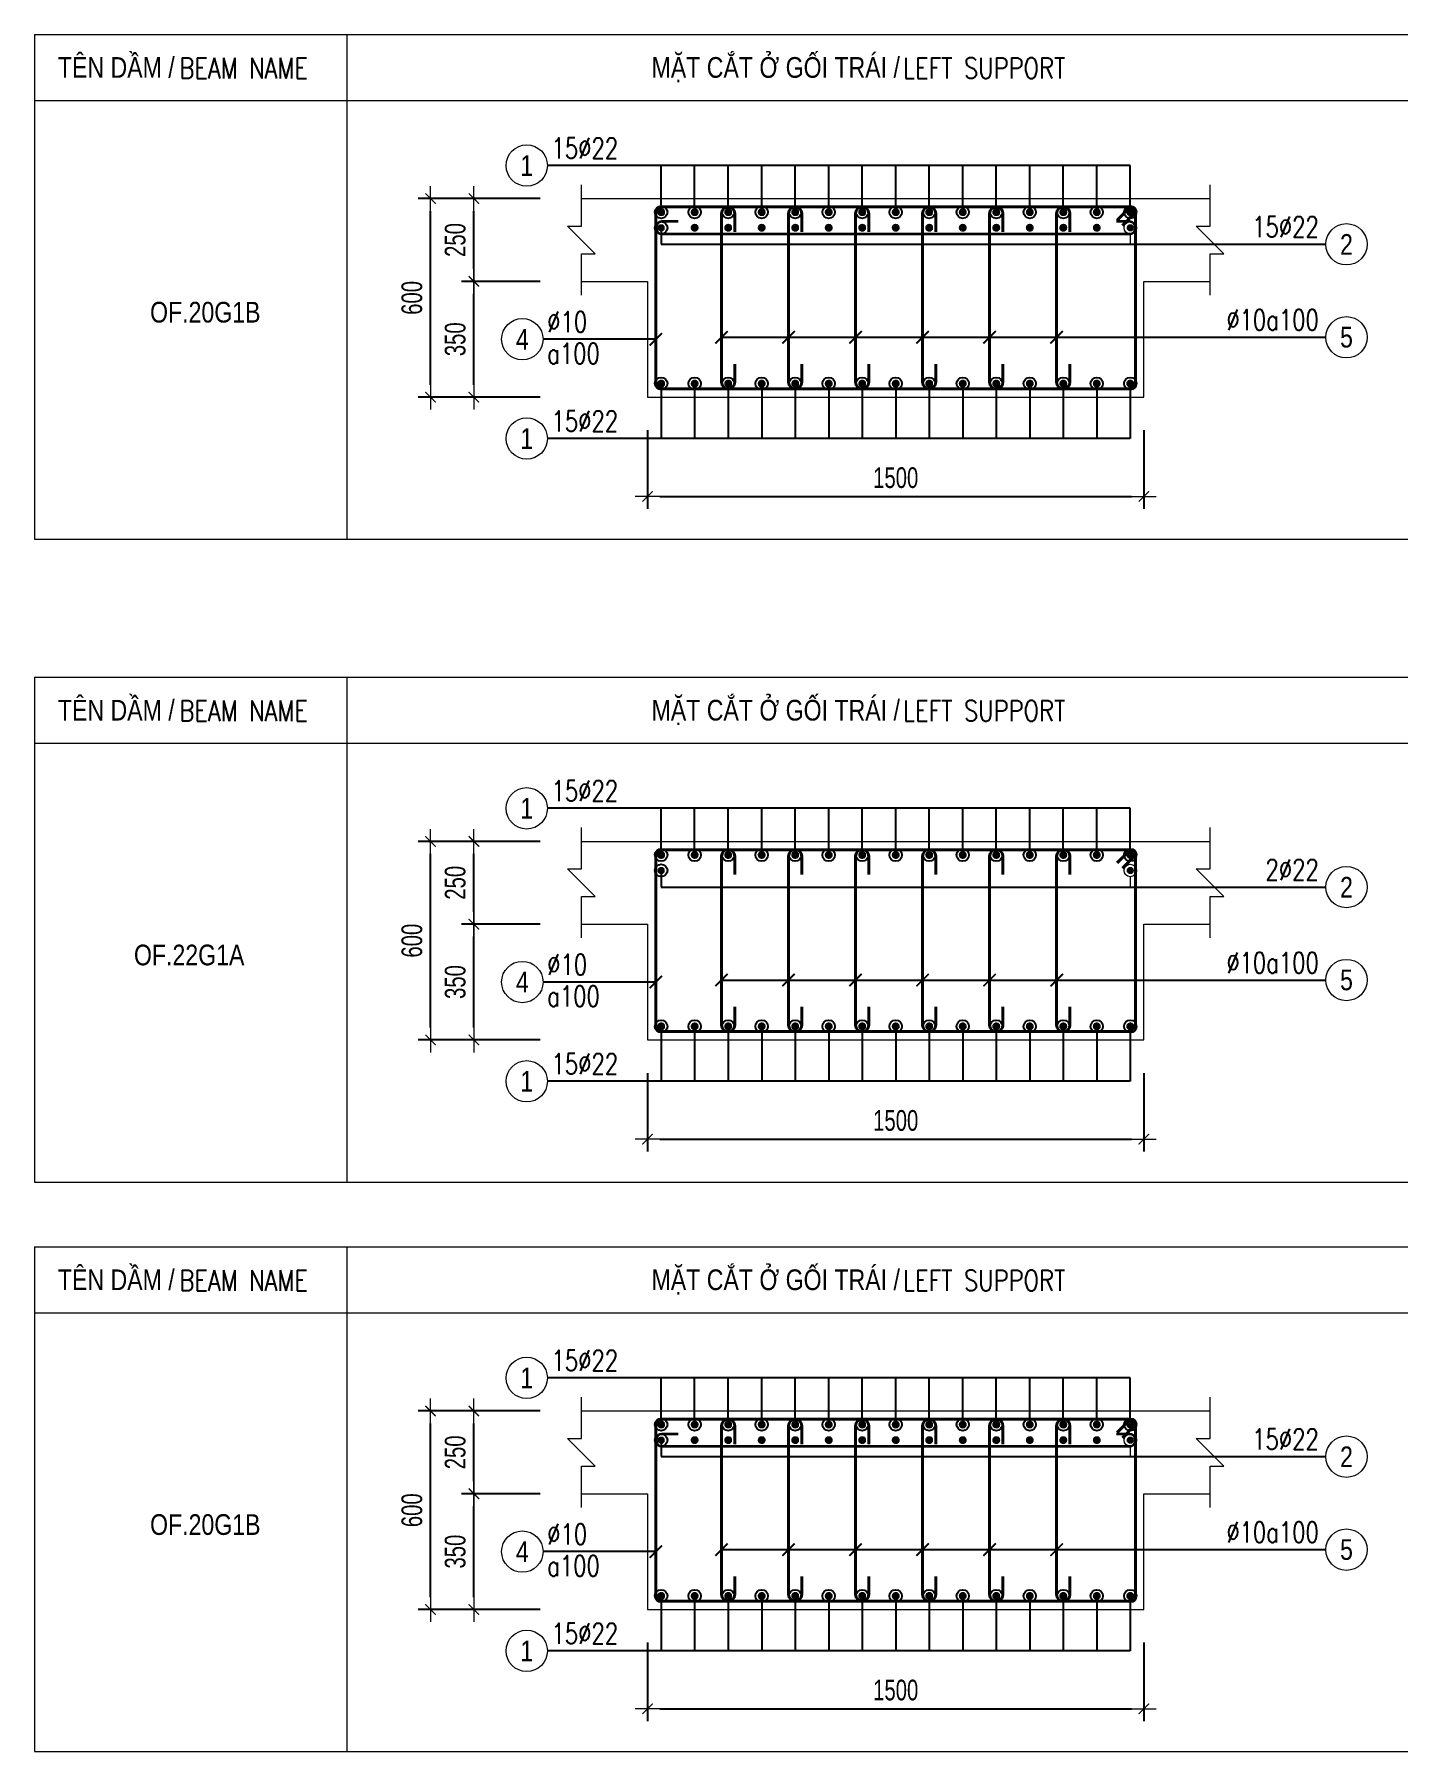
# Model space of a CAD drawing. Header units: millimetres. Extents: x 0 to 256521, y -18667 to 27271.
# Drawn here: x 245697 to 249821, y 7832 to 13023 of the extents above; entities that cross this region are included whole.
import ezdxf
from ezdxf.enums import TextEntityAlignment as Align

# ---------------------------------------------------------------- set-up
doc = ezdxf.new("R2010")
doc.units = ezdxf.units.MM
doc.layers.get('0').update_dxf_attribs({"lineweight": 20})
doc.layers.get('Defpoints').update_dxf_attribs({"color": 151, "lineweight": 9})
for name, color, linetype, lineweight in [('NDC_S_CONTINUOUS', 3, 'Continuous', 20), ('NDC_S_DIM', 1, 'Continuous', 15), ('NDC_S_REBAR', 4, 'Continuous', 35), ('NDC_S_STIRRUP', 4, 'Continuous', 40), ('NDC_S_THIN LINE', 8, 'Continuous', 9), ('NDC_S_VN TEXT', 7, 'Continuous', 20), ('NDC_Table', 3, 'Continuous', 20)]:
    doc.layers.add(name, color=color, linetype=linetype, lineweight=lineweight)
doc.styles.add('ARIAL', font='arial.ttf', dxfattribs={"width": 0.8})
doc.styles.add('NDC_DIM', font='', dxfattribs={"width": 0.75})
doc.styles.add('NDC_EN TXT', font='romans.shx', dxfattribs={"width": 0.8})
doc.styles.add('NDC_VIE TXT', font='arial.ttf', dxfattribs={"width": 0.8})
doc.styles.get('NDC_DIM').set_extended_font_data('Dotum')
doc.dimstyles.new('NDC_dim_25', dxfattribs={"dimscale": 25, "dimtxt": 2.5, "dimasz": 1.5, "dimexe": 1.5, "dimexo": 2.5, "dimgap": 1, "dimtad": 1, "dimdec": 0, "dimzin": 0, "dimdsep": 46, "dimtxsty": 'NDC_DIM', "dimblk": 'DIMMARK', "dimcen": 0.09, "dimdle": 1.2, "dimclrd": 1, "dimclre": 1, "dimclrt": 3, "dimadec": 0, "dimazin": 0, "dimtfac": 1, "dimtdec": 0, "dimtix": 1, "dimtofl": 0, "dimtmove": 0, "dimatfit": 3, "dimfxl": 8, "dimfxlon": 1, "dimtolj": 1, "dimtzin": 0, "dimarcsym": 0})

# ---------------------------------------------------------------- blocks, each defined once
blk = doc.blocks.new('DIMMARK')
at = {"layer": 'NDC_S_DIM', "color": 1}
blk.add_line((-1.5, 0), (1, 0), dxfattribs=at)
at = {"layer": 'NDC_S_DIM', "color": 2, "const_width": 0.1}
blk.add_lwpolyline([(-0.42, -0.42), (0.42, 0.42)], dxfattribs=at)
blk = doc.blocks.new('*D287')
at = {"layer": 'Defpoints', "color": 0, "transparency": 16777216}
for p in [(247550.7, 9983.4), (249050.7, 9983.4), (249050.7, 9683.4)]:
    blk.add_point(p, dxfattribs=at)
at = {"layer": 'NDC_S_DIM', "color": 1, "lineweight": -2, "transparency": 16777216}
for p, q in [((247550.7, 9883.4), (247550.7, 9645.9)), ((249050.7, 9883.4), (249050.7, 9645.9)), ((247588.2, 9683.4), (249013.2, 9683.4))]:
    blk.add_line(p, q, dxfattribs=at)
at = {"layer": 'NDC_S_DIM', "color": 1, "lineweight": -2, "transparency": 16777216, "xscale": 37.5, "yscale": 37.5, "zscale": 37.5, "rotation": 180}
blk.add_blockref('DIMMARK', (247550.7, 9683.4), dxfattribs=at)
at = {"layer": 'NDC_S_DIM', "color": 1, "lineweight": -2, "transparency": 16777216, "xscale": 37.5, "yscale": 37.5, "zscale": 37.5}
blk.add_blockref('DIMMARK', (249050.7, 9683.4), dxfattribs=at)
at = {"layer": 'NDC_S_DIM', "color": 3, "transparency": 16777216, "insert": (248300.7, 9739.7), "char_height": 62.5, "attachment_point": 5, "style": 'NDC_DIM'}
blk.add_mtext('\\A1;1500', dxfattribs=at)
blk = doc.blocks.new('*D288')
at = {"layer": 'Defpoints', "color": 0, "transparency": 16777216}
for p in [(247025.7, 10333.4), (247350.7, 10333.4), (247350.7, 9983.4)]:
    blk.add_point(p, dxfattribs=at)
at = {"layer": 'NDC_S_DIM', "color": 1, "lineweight": -2, "transparency": 16777216}
for p, q in [((247225.7, 10333.4), (246988.2, 10333.4)), ((247025.7, 10020.9), (247025.7, 10295.9)), ((247225.7, 9983.4), (246988.2, 9983.4))]:
    blk.add_line(p, q, dxfattribs=at)
at = {"layer": 'NDC_S_DIM', "color": 1, "lineweight": -2, "transparency": 16777216, "xscale": 37.5, "yscale": 37.5, "zscale": 37.5}
for p, rotation in [((247025.7, 10333.4), 90), ((247025.7, 9983.4), 270)]:
    blk.add_blockref('DIMMARK', p, dxfattribs=dict(at, rotation=rotation))
at = {"layer": 'NDC_S_DIM', "color": 3, "transparency": 16777216, "insert": (246969.5, 10158.4), "char_height": 62.5, "attachment_point": 5, "rotation": 90, "style": 'NDC_DIM'}
blk.add_mtext('\\A1;350', dxfattribs=at)
blk = doc.blocks.new('*D289')
at = {"layer": 'Defpoints', "color": 0, "transparency": 16777216}
for p in [(247025.7, 10583.4), (247350.7, 10583.4), (247350.7, 10333.4)]:
    blk.add_point(p, dxfattribs=at)
at = {"layer": 'NDC_S_DIM', "color": 1, "lineweight": -2, "transparency": 16777216}
for p, q in [((247225.7, 10583.4), (246988.2, 10583.4)), ((247025.7, 10370.9), (247025.7, 10545.9)), ((247225.7, 10333.4), (246988.2, 10333.4))]:
    blk.add_line(p, q, dxfattribs=at)
at = {"layer": 'NDC_S_DIM', "color": 1, "lineweight": -2, "transparency": 16777216, "xscale": 37.5, "yscale": 37.5, "zscale": 37.5}
for p, rotation in [((247025.7, 10583.4), 90), ((247025.7, 10333.4), 270)]:
    blk.add_blockref('DIMMARK', p, dxfattribs=dict(at, rotation=rotation))
at = {"layer": 'NDC_S_DIM', "color": 3, "transparency": 16777216, "insert": (246969.5, 10458.4), "char_height": 62.5, "attachment_point": 5, "rotation": 90, "style": 'NDC_DIM'}
blk.add_mtext('\\A1;250', dxfattribs=at)
blk = doc.blocks.new('*D290')
at = {"layer": 'Defpoints', "color": 0, "transparency": 16777216}
for p in [(246894.7, 10583.4), (247350.7, 10583.4), (247350.7, 9983.4)]:
    blk.add_point(p, dxfattribs=at)
at = {"layer": 'NDC_S_DIM', "color": 1, "lineweight": -2, "transparency": 16777216}
for p, q in [((247094.7, 10583.4), (246857.2, 10583.4)), ((246894.7, 10020.9), (246894.7, 10545.9)), ((247094.7, 9983.4), (246857.2, 9983.4))]:
    blk.add_line(p, q, dxfattribs=at)
at = {"layer": 'NDC_S_DIM', "color": 1, "lineweight": -2, "transparency": 16777216, "xscale": 37.5, "yscale": 37.5, "zscale": 37.5}
for p, rotation in [((246894.7, 10583.4), 90), ((246894.7, 9983.4), 270)]:
    blk.add_blockref('DIMMARK', p, dxfattribs=dict(at, rotation=rotation))
at = {"layer": 'NDC_S_DIM', "color": 3, "transparency": 16777216, "insert": (246838.5, 10283.4), "char_height": 62.5, "attachment_point": 5, "rotation": 90, "style": 'NDC_DIM'}
blk.add_mtext('\\A1;600', dxfattribs=at)
blk = doc.blocks.new('kata_block_THEP')
at = {"layer": 'NDC_S_REBAR', "color": 0}
for p, q in [((-0.5, 0), (0.5, 0)), ((-0.35, 0.35), (0.35, -0.35)), ((0.35, 0.35), (-0.35, -0.35)), ((0, 0.5), (0, -0.5))]:
    blk.add_line(p, q, dxfattribs=at)
at = {"layer": 'NDC_S_REBAR', "color": 0, "const_width": 0.0833}
blk.add_lwpolyline([(-0.5, 0, 1), (0.5, 0, 1), (-0.5, 0, 1)], format="xyb", dxfattribs=at)
blk = doc.blocks.new('*U212')
blk.add_circle((-2.5, 0), 2.5)
at = {"layer": 'NDC_S_VN TEXT', "color": 3, "style": 'NDC_EN TXT', "width": 0.75}
blk.add_attdef('DK1', (0.5, 0.85), '', height=2.5, dxfattribs=at)
at = {"layer": 'NDC_S_VN TEXT', "color": 7, "style": 'ARIAL', "width": 0.8}
blk.add_attdef('SH2', text='', height=2.5, dxfattribs=at).set_placement((-2.5, 0), align=Align.MIDDLE)
blk = doc.blocks.new('*U209')
blk.add_circle((2.5, 0), 2.5)
at = {"layer": 'NDC_S_VN TEXT', "color": 3, "style": 'NDC_EN TXT', "width": 0.75}
blk.add_attdef('DK2', text='', height=2.5, dxfattribs=at).set_placement((-0.85, 0.85), align=Align.RIGHT)
at = {"layer": 'NDC_S_VN TEXT', "color": 7, "style": 'ARIAL', "width": 0.8}
blk.add_attdef('SH3', text='', height=2.5, dxfattribs=at).set_placement((2.5, 0), align=Align.MIDDLE)
blk = doc.blocks.new('*U213')
blk.add_circle((-2.5, 0), 2.5)
at = {"layer": 'NDC_S_VN TEXT', "color": 3, "style": 'NDC_EN TXT', "width": 0.75}
for tag, p in [('DK1', (0.5, 0.85)), ('KC1', (0.5, -2.97))]:
    blk.add_attdef(tag, p, '', height=2.5, dxfattribs=at)
at = {"layer": 'NDC_S_VN TEXT', "color": 7, "style": 'ARIAL', "width": 0.8}
blk.add_attdef('SH2', text='', height=2.5, dxfattribs=at).set_placement((-2.5, 0), align=Align.MIDDLE)
blk = doc.blocks.new('TABLE 1')
at = {"layer": 'NDC_Table'}
for p, q in [((0, 0), (10824, 0)), ((7530.8, 0), (7530.8, -1526.1)), ((0, 0), (0, -1526.1)), ((944.5, 0), (944.5, -1526.1)), ((4237.7, 0), (4237.7, -1526.1)), ((10824, 0), (10824, -1526.1)), ((0, -200), (10824, -200)), ((0, -1526.1), (10824, -1526.1))]:
    blk.add_line(p, q, dxfattribs=at)
at = {"layer": 'NDC_S_VN TEXT', "style": 'NDC_VIE TXT', "width": 0.8}
for s, p in [('TÊN DẦM /', (247.7, -100)), ('MẶT CẮT Ở GỐI TRÁI /', (2240.9, -100)), ('MẶT CẮT Ở NHỊP /', (5750.6, -100)), ('MẶT CẮT Ở GỐI PHẢI /', (9000.4, -100))]:
    blk.add_text(s, height=62.5, dxfattribs=at).set_placement(p, align=Align.MIDDLE_CENTER)
at = {"layer": 'NDC_S_VN TEXT', "color": 2, "style": 'NDC_EN TXT', "width": 0.8}
for s, p in [('BEAM NAME', (438.7, -101.8)), ('LEFT SUPPORT', (2625.5, -101.8)), ('MIDDLE SUPPORT', (6074.5, -101.8)), ('RIGHT SUPPORT', (9391.9, -101.8))]:
    blk.add_text(s, height=62.5, dxfattribs=at).set_placement(p, align=Align.MIDDLE_LEFT)
blk = doc.blocks.new('*D400')
at = {"layer": 'Defpoints', "color": 0, "transparency": 16777216}
for p in [(247550.7, 11926.1), (249050.7, 11926.1), (249050.7, 11626.1)]:
    blk.add_point(p, dxfattribs=at)
at = {"layer": 'NDC_S_DIM', "color": 1, "lineweight": -2, "transparency": 16777216}
for p, q in [((247550.7, 11826.1), (247550.7, 11588.6)), ((249050.7, 11826.1), (249050.7, 11588.6)), ((247588.2, 11626.1), (249013.2, 11626.1))]:
    blk.add_line(p, q, dxfattribs=at)
at = {"layer": 'NDC_S_DIM', "color": 1, "lineweight": -2, "transparency": 16777216, "xscale": 37.5, "yscale": 37.5, "zscale": 37.5, "rotation": 180}
blk.add_blockref('DIMMARK', (247550.7, 11626.1), dxfattribs=at)
at = {"layer": 'NDC_S_DIM', "color": 1, "lineweight": -2, "transparency": 16777216, "xscale": 37.5, "yscale": 37.5, "zscale": 37.5}
blk.add_blockref('DIMMARK', (249050.7, 11626.1), dxfattribs=at)
at = {"layer": 'NDC_S_DIM', "color": 3, "transparency": 16777216, "insert": (248300.7, 11682.4), "char_height": 62.5, "attachment_point": 5, "style": 'NDC_DIM'}
blk.add_mtext('\\A1;1500', dxfattribs=at)
blk = doc.blocks.new('*D401')
at = {"layer": 'Defpoints', "color": 0, "transparency": 16777216}
for p in [(247025.7, 12276.1), (247350.7, 12276.1), (247350.7, 11926.1)]:
    blk.add_point(p, dxfattribs=at)
at = {"layer": 'NDC_S_DIM', "color": 1, "lineweight": -2, "transparency": 16777216}
for p, q in [((247225.7, 12276.1), (246988.2, 12276.1)), ((247025.7, 11963.6), (247025.7, 12238.6)), ((247225.7, 11926.1), (246988.2, 11926.1))]:
    blk.add_line(p, q, dxfattribs=at)
at = {"layer": 'NDC_S_DIM', "color": 1, "lineweight": -2, "transparency": 16777216, "xscale": 37.5, "yscale": 37.5, "zscale": 37.5}
for p, rotation in [((247025.7, 12276.1), 90), ((247025.7, 11926.1), 270)]:
    blk.add_blockref('DIMMARK', p, dxfattribs=dict(at, rotation=rotation))
at = {"layer": 'NDC_S_DIM', "color": 3, "transparency": 16777216, "insert": (246969.5, 12101.1), "char_height": 62.5, "attachment_point": 5, "rotation": 90, "style": 'NDC_DIM'}
blk.add_mtext('\\A1;350', dxfattribs=at)
blk = doc.blocks.new('*D402')
at = {"layer": 'Defpoints', "color": 0, "transparency": 16777216}
for p in [(247025.7, 12526.1), (247350.7, 12526.1), (247350.7, 12276.1)]:
    blk.add_point(p, dxfattribs=at)
at = {"layer": 'NDC_S_DIM', "color": 1, "lineweight": -2, "transparency": 16777216}
for p, q in [((247225.7, 12526.1), (246988.2, 12526.1)), ((247025.7, 12313.6), (247025.7, 12488.6)), ((247225.7, 12276.1), (246988.2, 12276.1))]:
    blk.add_line(p, q, dxfattribs=at)
at = {"layer": 'NDC_S_DIM', "color": 1, "lineweight": -2, "transparency": 16777216, "xscale": 37.5, "yscale": 37.5, "zscale": 37.5}
for p, rotation in [((247025.7, 12526.1), 90), ((247025.7, 12276.1), 270)]:
    blk.add_blockref('DIMMARK', p, dxfattribs=dict(at, rotation=rotation))
at = {"layer": 'NDC_S_DIM', "color": 3, "transparency": 16777216, "insert": (246969.5, 12401.1), "char_height": 62.5, "attachment_point": 5, "rotation": 90, "style": 'NDC_DIM'}
blk.add_mtext('\\A1;250', dxfattribs=at)
blk = doc.blocks.new('*D403')
at = {"layer": 'Defpoints', "color": 0, "transparency": 16777216}
for p in [(246894.7, 12526.1), (247350.7, 12526.1), (247350.7, 11926.1)]:
    blk.add_point(p, dxfattribs=at)
at = {"layer": 'NDC_S_DIM', "color": 1, "lineweight": -2, "transparency": 16777216}
for p, q in [((247094.7, 12526.1), (246857.2, 12526.1)), ((246894.7, 11963.6), (246894.7, 12488.6)), ((247094.7, 11926.1), (246857.2, 11926.1))]:
    blk.add_line(p, q, dxfattribs=at)
at = {"layer": 'NDC_S_DIM', "color": 1, "lineweight": -2, "transparency": 16777216, "xscale": 37.5, "yscale": 37.5, "zscale": 37.5}
for p, rotation in [((246894.7, 12526.1), 90), ((246894.7, 11926.1), 270)]:
    blk.add_blockref('DIMMARK', p, dxfattribs=dict(at, rotation=rotation))
at = {"layer": 'NDC_S_DIM', "color": 3, "transparency": 16777216, "insert": (246838.5, 12226.1), "char_height": 62.5, "attachment_point": 5, "rotation": 90, "style": 'NDC_DIM'}
blk.add_mtext('\\A1;600', dxfattribs=at)
blk = doc.blocks.new('*D412')
at = {"layer": 'Defpoints', "color": 0, "transparency": 16777216}
for p in [(247550.7, 8261.9), (249050.7, 8261.9), (249050.7, 7961.9)]:
    blk.add_point(p, dxfattribs=at)
at = {"layer": 'NDC_S_DIM', "color": 1, "lineweight": -2, "transparency": 16777216}
for p, q in [((247550.7, 8161.9), (247550.7, 7924.4)), ((249050.7, 8161.9), (249050.7, 7924.4)), ((247588.2, 7961.9), (249013.2, 7961.9))]:
    blk.add_line(p, q, dxfattribs=at)
at = {"layer": 'NDC_S_DIM', "color": 1, "lineweight": -2, "transparency": 16777216, "xscale": 37.5, "yscale": 37.5, "zscale": 37.5, "rotation": 180}
blk.add_blockref('DIMMARK', (247550.7, 7961.9), dxfattribs=at)
at = {"layer": 'NDC_S_DIM', "color": 1, "lineweight": -2, "transparency": 16777216, "xscale": 37.5, "yscale": 37.5, "zscale": 37.5}
blk.add_blockref('DIMMARK', (249050.7, 7961.9), dxfattribs=at)
at = {"layer": 'NDC_S_DIM', "color": 3, "transparency": 16777216, "insert": (248300.7, 8018.2), "char_height": 62.5, "attachment_point": 5, "style": 'NDC_DIM'}
blk.add_mtext('\\A1;1500', dxfattribs=at)
blk = doc.blocks.new('*D413')
at = {"layer": 'Defpoints', "color": 0, "transparency": 16777216}
for p in [(247025.7, 8611.9), (247350.7, 8611.9), (247350.7, 8261.9)]:
    blk.add_point(p, dxfattribs=at)
at = {"layer": 'NDC_S_DIM', "color": 1, "lineweight": -2, "transparency": 16777216}
for p, q in [((247225.7, 8611.9), (246988.2, 8611.9)), ((247025.7, 8299.4), (247025.7, 8574.4)), ((247225.7, 8261.9), (246988.2, 8261.9))]:
    blk.add_line(p, q, dxfattribs=at)
at = {"layer": 'NDC_S_DIM', "color": 1, "lineweight": -2, "transparency": 16777216, "xscale": 37.5, "yscale": 37.5, "zscale": 37.5}
for p, rotation in [((247025.7, 8611.9), 90), ((247025.7, 8261.9), 270)]:
    blk.add_blockref('DIMMARK', p, dxfattribs=dict(at, rotation=rotation))
at = {"layer": 'NDC_S_DIM', "color": 3, "transparency": 16777216, "insert": (246969.5, 8436.9), "char_height": 62.5, "attachment_point": 5, "rotation": 90, "style": 'NDC_DIM'}
blk.add_mtext('\\A1;350', dxfattribs=at)
blk = doc.blocks.new('*D414')
at = {"layer": 'Defpoints', "color": 0, "transparency": 16777216}
for p in [(247025.7, 8861.9), (247350.7, 8861.9), (247350.7, 8611.9)]:
    blk.add_point(p, dxfattribs=at)
at = {"layer": 'NDC_S_DIM', "color": 1, "lineweight": -2, "transparency": 16777216}
for p, q in [((247225.7, 8861.9), (246988.2, 8861.9)), ((247025.7, 8649.4), (247025.7, 8824.4)), ((247225.7, 8611.9), (246988.2, 8611.9))]:
    blk.add_line(p, q, dxfattribs=at)
at = {"layer": 'NDC_S_DIM', "color": 1, "lineweight": -2, "transparency": 16777216, "xscale": 37.5, "yscale": 37.5, "zscale": 37.5}
for p, rotation in [((247025.7, 8861.9), 90), ((247025.7, 8611.9), 270)]:
    blk.add_blockref('DIMMARK', p, dxfattribs=dict(at, rotation=rotation))
at = {"layer": 'NDC_S_DIM', "color": 3, "transparency": 16777216, "insert": (246969.5, 8736.9), "char_height": 62.5, "attachment_point": 5, "rotation": 90, "style": 'NDC_DIM'}
blk.add_mtext('\\A1;250', dxfattribs=at)
blk = doc.blocks.new('*D415')
at = {"layer": 'Defpoints', "color": 0, "transparency": 16777216}
for p in [(246894.7, 8861.9), (247350.7, 8861.9), (247350.7, 8261.9)]:
    blk.add_point(p, dxfattribs=at)
at = {"layer": 'NDC_S_DIM', "color": 1, "lineweight": -2, "transparency": 16777216}
for p, q in [((247094.7, 8861.9), (246857.2, 8861.9)), ((246894.7, 8299.4), (246894.7, 8824.4)), ((247094.7, 8261.9), (246857.2, 8261.9))]:
    blk.add_line(p, q, dxfattribs=at)
at = {"layer": 'NDC_S_DIM', "color": 1, "lineweight": -2, "transparency": 16777216, "xscale": 37.5, "yscale": 37.5, "zscale": 37.5}
for p, rotation in [((246894.7, 8861.9), 90), ((246894.7, 8261.9), 270)]:
    blk.add_blockref('DIMMARK', p, dxfattribs=dict(at, rotation=rotation))
at = {"layer": 'NDC_S_DIM', "color": 3, "transparency": 16777216, "insert": (246838.5, 8561.9), "char_height": 62.5, "attachment_point": 5, "rotation": 90, "style": 'NDC_DIM'}
blk.add_mtext('\\A1;600', dxfattribs=at)

msp = doc.modelspace()

# ---------------------------------------------------------------- linework, layer by layer
at = {"layer": 'NDC_S_CONTINUOUS'}
for p, q in [((247350.7, 12526.1), (249250.7, 12526.1)), ((247350.7, 10583.4), (249250.7, 10583.4)), ((247350.7, 8861.9), (249250.7, 8861.9))]:
    msp.add_line(p, q, dxfattribs=at)
for points in [[(247350.7, 12276.1), (247550.7, 12276.1), (247550.7, 11926.1), (249050.7, 11926.1), (249050.7, 12276.1), (249250.7, 12276.1)], [(247350.7, 10333.4), (247550.7, 10333.4), (247550.7, 9983.4), (249050.7, 9983.4), (249050.7, 10333.4), (249250.7, 10333.4)], [(247350.7, 8611.9), (247550.7, 8611.9), (247550.7, 8261.9), (249050.7, 8261.9), (249050.7, 8611.9), (249250.7, 8611.9)]]:
    msp.add_lwpolyline(points, dxfattribs=at)
at = {"layer": 'NDC_S_DIM'}
for points in [[(247350.7, 12234.4), (247350.7, 12359.4), (247392.4, 12359.4), (247309.1, 12442.8), (247350.7, 12442.8), (247350.7, 12567.8)], [(249250.7, 12234.4), (249250.7, 12359.4), (249292.4, 12359.4), (249209.1, 12442.8), (249250.7, 12442.8), (249250.7, 12567.8)], [(247350.7, 10291.8), (247350.7, 10416.8), (247392.4, 10416.8), (247309.1, 10500.1), (247350.7, 10500.1), (247350.7, 10625.1)], [(249250.7, 10291.8), (249250.7, 10416.8), (249292.4, 10416.8), (249209.1, 10500.1), (249250.7, 10500.1), (249250.7, 10625.1)], [(247350.7, 8570.2), (247350.7, 8695.2), (247392.4, 8695.2), (247309.1, 8778.6), (247350.7, 8778.6), (247350.7, 8903.6)], [(249250.7, 8570.2), (249250.7, 8695.2), (249292.4, 8695.2), (249209.1, 8778.6), (249250.7, 8778.6), (249250.7, 8903.6)]]:
    msp.add_lwpolyline(points, dxfattribs=at)
at = {"layer": 'NDC_S_REBAR'}
for points in [[(247643.1, 12456.5), (247594.2, 12456.5, 1), (247594.2, 12419.7), (249007.3, 12419.7, 1), (249007.3, 12456.5), (248968, 12456.5, -0.414214)], [(247643.1, 8792.3), (247594.2, 8792.3, 1), (247594.2, 8755.5), (249007.3, 8755.5, 1), (249007.3, 8792.3), (248968, 8792.3, -0.414214)]]:
    msp.add_lwpolyline(points, format="xyb", dxfattribs=at)
at = {"layer": 'NDC_S_STIRRUP'}
for points in [[(248969.7, 12461.1), (249009.7, 12501.1, -0.414214), (249025.7, 12485.1), (249025.7, 11967.1, -0.414214), (249009.7, 11951.1), (247591.7, 11951.1, -0.414214), (247575.7, 11967.1), (247575.7, 12485.1, -0.414214), (247591.7, 12501.1), (249009.7, 12501.1, -0.414214), (249025.7, 12485.1), (248985.7, 12445.1)], [(247814.3, 12426.1), (247814.3, 12481.1, 1), (247774.3, 12481.1), (247774.3, 11971.1, 1), (247814.3, 11971.1), (247814.3, 12026.1)], [(248016.9, 12426.1), (248016.9, 12481.1, 1), (247976.9, 12481.1), (247976.9, 11971.1, 1), (248016.9, 11971.1), (248016.9, 12026.1)], [(248219.4, 12426.1), (248219.4, 12481.1, 1), (248179.4, 12481.1), (248179.4, 11971.1, 1), (248219.4, 11971.1), (248219.4, 12026.1)], [(248422, 12426.1), (248422, 12481.1, 1), (248382, 12481.1), (248382, 11971.1, 1), (248422, 11971.1), (248422, 12026.1)], [(248624.6, 12426.1), (248624.6, 12481.1, 1), (248584.6, 12481.1), (248584.6, 11971.1, 1), (248624.6, 11971.1), (248624.6, 12026.1)], [(248827.2, 12426.1), (248827.2, 12481.1, 1), (248787.2, 12481.1), (248787.2, 11971.1, 1), (248827.2, 11971.1), (248827.2, 12026.1)], [(248969.7, 10518.4), (249009.7, 10558.4, -0.414214), (249025.7, 10542.4), (249025.7, 10024.4, -0.414214), (249009.7, 10008.4), (247591.7, 10008.4, -0.414214), (247575.7, 10024.4), (247575.7, 10542.4, -0.414214), (247591.7, 10558.4), (249009.7, 10558.4, -0.414214), (249025.7, 10542.4), (248985.7, 10502.4)], [(247814.3, 10483.4), (247814.3, 10538.4, 1), (247774.3, 10538.4), (247774.3, 10028.4, 1), (247814.3, 10028.4), (247814.3, 10083.4)], [(248016.9, 10483.4), (248016.9, 10538.4, 1), (247976.9, 10538.4), (247976.9, 10028.4, 1), (248016.9, 10028.4), (248016.9, 10083.4)], [(248219.4, 10483.4), (248219.4, 10538.4, 1), (248179.4, 10538.4), (248179.4, 10028.4, 1), (248219.4, 10028.4), (248219.4, 10083.4)], [(248422, 10483.4), (248422, 10538.4, 1), (248382, 10538.4), (248382, 10028.4, 1), (248422, 10028.4), (248422, 10083.4)], [(248624.6, 10483.4), (248624.6, 10538.4, 1), (248584.6, 10538.4), (248584.6, 10028.4, 1), (248624.6, 10028.4), (248624.6, 10083.4)], [(248827.2, 10483.4), (248827.2, 10538.4, 1), (248787.2, 10538.4), (248787.2, 10028.4, 1), (248827.2, 10028.4), (248827.2, 10083.4)], [(248969.7, 8796.9), (249009.7, 8836.9, -0.414214), (249025.7, 8820.9), (249025.7, 8302.9, -0.414214), (249009.7, 8286.9), (247591.7, 8286.9, -0.414214), (247575.7, 8302.9), (247575.7, 8820.9, -0.414214), (247591.7, 8836.9), (249009.7, 8836.9, -0.414214), (249025.7, 8820.9), (248985.7, 8780.9)], [(247814.3, 8761.9), (247814.3, 8816.9, 1), (247774.3, 8816.9), (247774.3, 8306.9, 1), (247814.3, 8306.9), (247814.3, 8361.9)], [(248016.9, 8761.9), (248016.9, 8816.9, 1), (247976.9, 8816.9), (247976.9, 8306.9, 1), (248016.9, 8306.9), (248016.9, 8361.9)], [(248219.4, 8761.9), (248219.4, 8816.9, 1), (248179.4, 8816.9), (248179.4, 8306.9, 1), (248219.4, 8306.9), (248219.4, 8361.9)], [(248422, 8761.9), (248422, 8816.9, 1), (248382, 8816.9), (248382, 8306.9, 1), (248422, 8306.9), (248422, 8361.9)], [(248624.6, 8761.9), (248624.6, 8816.9, 1), (248584.6, 8816.9), (248584.6, 8306.9, 1), (248624.6, 8306.9), (248624.6, 8361.9)], [(248827.2, 8761.9), (248827.2, 8816.9, 1), (248787.2, 8816.9), (248787.2, 8306.9, 1), (248827.2, 8306.9), (248827.2, 8361.9)]]:
    msp.add_lwpolyline(points, format="xyb", dxfattribs=at)
at = {"layer": 'NDC_S_THIN LINE'}
for p, q in [((247591.7, 12419.4), (247591.7, 12388.1)), ((249009.7, 12419.4), (249009.7, 12388.1)), ((247591.7, 10476.7), (247591.7, 10445.4)), ((249009.7, 10476.7), (249009.7, 10445.4)), ((247591.7, 8755.2), (247591.7, 8723.9)), ((249009.7, 8755.2), (249009.7, 8723.9))]:
    msp.add_line(p, q, dxfattribs=at)
for centre in [(247591.7, 12438.1), (247591.7, 12438.1), (249009.7, 12438.1), (247591.7, 10495.4), (247591.7, 10495.4), (249009.7, 10495.4), (247591.7, 8773.9), (247591.7, 8773.9), (249009.7, 8773.9)]:
    msp.add_circle(centre, 18.8, dxfattribs=at)

# ---------------------------------------------------------------- block references
at = {"layer": 'NDC_S_REBAR'}
for p, xscale, yscale, zscale in [((247591.7, 12485.1), 22, 22, 22), ((247693, 12485.1), 22, 22, 22), ((247794.3, 12485.1), 22, 22, 22), ((247895.6, 12485.1), 22, 22, 22), ((247996.9, 12485.1), 22, 22, 22), ((248098.2, 12485.1), 22, 22, 22), ((248199.4, 12485.1), 22, 22, 22), ((248300.7, 12485.1), 22, 22, 22), ((248402, 12485.1), 22, 22, 22), ((248503.3, 12485.1), 22, 22, 22), ((248604.6, 12485.1), 22, 22, 22), ((248705.9, 12485.1), 22, 22, 22), ((248807.2, 12485.1), 22, 22, 22), ((248908.4, 12485.1), 22, 22, 22), ((249009.7, 12485.1), 22, 22, 22), ((247591.7, 12438.1), 20, 20, 20), ((247693, 12438.1), 22, 22, 22), ((247794.3, 12438.1), 22, 22, 22), ((247895.6, 12438.1), 22, 22, 22), ((247996.9, 12438.1), 22, 22, 22), ((248098.2, 12438.1), 22, 22, 22), ((248199.4, 12438.1), 22, 22, 22), ((248300.7, 12438.1), 22, 22, 22), ((248402, 12438.1), 22, 22, 22), ((248503.3, 12438.1), 22, 22, 22), ((248604.6, 12438.1), 22, 22, 22), ((248705.9, 12438.1), 22, 22, 22), ((248807.2, 12438.1), 22, 22, 22), ((248908.4, 12438.1), 22, 22, 22), ((249009.7, 12438.1), 20, 20, 20), ((247591.7, 11967.1), 22, 22, 22), ((247693, 11967.1), 22, 22, 22), ((247794.3, 11967.1), 22, 22, 22), ((247895.6, 11967.1), 22, 22, 22), ((247996.9, 11967.1), 22, 22, 22), ((248098.2, 11967.1), 22, 22, 22), ((248199.4, 11967.1), 22, 22, 22), ((248300.7, 11967.1), 22, 22, 22), ((248402, 11967.1), 22, 22, 22), ((248503.3, 11967.1), 22, 22, 22), ((248604.6, 11967.1), 22, 22, 22), ((248705.9, 11967.1), 22, 22, 22), ((248807.2, 11967.1), 22, 22, 22), ((248908.4, 11967.1), 22, 22, 22), ((249009.7, 11967.1), 22, 22, 22), ((247591.7, 10542.4), 22, 22, 22), ((247693, 10542.4), 22, 22, 22), ((247794.3, 10542.4), 22, 22, 22), ((247895.6, 10542.4), 22, 22, 22), ((247996.9, 10542.4), 22, 22, 22), ((248098.2, 10542.4), 22, 22, 22), ((248199.4, 10542.4), 22, 22, 22), ((248300.7, 10542.4), 22, 22, 22), ((248402, 10542.4), 22, 22, 22), ((248503.3, 10542.4), 22, 22, 22), ((248604.6, 10542.4), 22, 22, 22), ((248705.9, 10542.4), 22, 22, 22), ((248807.2, 10542.4), 22, 22, 22), ((248908.4, 10542.4), 22, 22, 22), ((249009.7, 10542.4), 22, 22, 22), ((247591.7, 10495.4), 20, 20, 20), ((249009.7, 10495.4), 20, 20, 20), ((247591.7, 10024.4), 22, 22, 22), ((247693, 10024.4), 22, 22, 22), ((247794.3, 10024.4), 22, 22, 22), ((247895.6, 10024.4), 22, 22, 22), ((247996.9, 10024.4), 22, 22, 22), ((248098.2, 10024.4), 22, 22, 22), ((248199.4, 10024.4), 22, 22, 22), ((248300.7, 10024.4), 22, 22, 22), ((248402, 10024.4), 22, 22, 22), ((248503.3, 10024.4), 22, 22, 22), ((248604.6, 10024.4), 22, 22, 22), ((248705.9, 10024.4), 22, 22, 22), ((248807.2, 10024.4), 22, 22, 22), ((248908.4, 10024.4), 22, 22, 22), ((249009.7, 10024.4), 22, 22, 22), ((247591.7, 8820.9), 22, 22, 22), ((247693, 8820.9), 22, 22, 22), ((247794.3, 8820.9), 22, 22, 22), ((247895.6, 8820.9), 22, 22, 22), ((247996.9, 8820.9), 22, 22, 22), ((248098.2, 8820.9), 22, 22, 22), ((248199.4, 8820.9), 22, 22, 22), ((248300.7, 8820.9), 22, 22, 22), ((248402, 8820.9), 22, 22, 22), ((248503.3, 8820.9), 22, 22, 22), ((248604.6, 8820.9), 22, 22, 22), ((248705.9, 8820.9), 22, 22, 22), ((248807.2, 8820.9), 22, 22, 22), ((248908.4, 8820.9), 22, 22, 22), ((249009.7, 8820.9), 22, 22, 22), ((247591.7, 8773.9), 20, 20, 20), ((247693, 8773.9), 22, 22, 22), ((247794.3, 8773.9), 22, 22, 22), ((247895.6, 8773.9), 22, 22, 22), ((247996.9, 8773.9), 22, 22, 22), ((248098.2, 8773.9), 22, 22, 22), ((248199.4, 8773.9), 22, 22, 22), ((248300.7, 8773.9), 22, 22, 22), ((248402, 8773.9), 22, 22, 22), ((248503.3, 8773.9), 22, 22, 22), ((248604.6, 8773.9), 22, 22, 22), ((248705.9, 8773.9), 22, 22, 22), ((248807.2, 8773.9), 22, 22, 22), ((248908.4, 8773.9), 22, 22, 22), ((249009.7, 8773.9), 20, 20, 20), ((247591.7, 8302.9), 22, 22, 22), ((247693, 8302.9), 22, 22, 22), ((247794.3, 8302.9), 22, 22, 22), ((247895.6, 8302.9), 22, 22, 22), ((247996.9, 8302.9), 22, 22, 22), ((248098.2, 8302.9), 22, 22, 22), ((248199.4, 8302.9), 22, 22, 22), ((248300.7, 8302.9), 22, 22, 22), ((248402, 8302.9), 22, 22, 22), ((248503.3, 8302.9), 22, 22, 22), ((248604.6, 8302.9), 22, 22, 22), ((248705.9, 8302.9), 22, 22, 22), ((248807.2, 8302.9), 22, 22, 22), ((248908.4, 8302.9), 22, 22, 22), ((249009.7, 8302.9), 22, 22, 22)]:
    msp.add_blockref('kata_block_THEP', p, dxfattribs=dict(at, xscale=xscale, yscale=yscale, zscale=zscale))
at = {"layer": 'NDC_S_THIN LINE'}
for p in [(245697.2, 13022.6), (245697.2, 11080), (245697.2, 9358.5)]:
    msp.add_blockref('TABLE 1', p, dxfattribs=at)
at = {"layer": 'NDC_S_THIN LINE', "xscale": 25, "yscale": 25, "zscale": 25}
for name, p, values in [('*U212', (247248, 12626.1), {'SH2': '1', 'DK1': '15%%c22'}), ('*U209', (249600.7, 12388.1), {'SH3': '2', 'DK2': '15%%c22'}), ('*U213', (247234.7, 12101.1), {'SH2': '4', 'DK1': '%%c10', 'KC1': 'a100'}), ('*U209', (249600.7, 12107), {'SH3': '5', 'DK2': '%%c10a100'}), ('*U212', (247248, 11801.1), {'SH2': '1', 'DK1': '15%%c22'}), ('*U212', (247248, 10683.4), {'SH2': '1', 'DK1': '15%%c22'}), ('*U209', (249600.7, 10445.4), {'SH3': '2', 'DK2': '2%%c22'}), ('*U213', (247234.7, 10158.4), {'SH2': '4', 'DK1': '%%c10', 'KC1': 'a100'}), ('*U209', (249600.7, 10164.4), {'SH3': '5', 'DK2': '%%c10a100'}), ('*U212', (247248, 9858.4), {'SH2': '1', 'DK1': '15%%c22'}), ('*U212', (247248, 8961.9), {'SH2': '1', 'DK1': '15%%c22'}), ('*U209', (249600.7, 8723.9), {'SH3': '2', 'DK2': '15%%c22'}), ('*U213', (247234.7, 8436.9), {'SH2': '4', 'DK1': '%%c10', 'KC1': 'a100'}), ('*U209', (249600.7, 8442.8), {'SH3': '5', 'DK2': '%%c10a100'}), ('*U212', (247248, 8136.9), {'SH2': '1', 'DK1': '15%%c22'})]:
    msp.add_blockref(name, p, dxfattribs=at).add_auto_attribs(values)

# ---------------------------------------------------------------- texts
at = {"layer": 'NDC_S_VN TEXT', "style": 'NDC_VIE TXT', "width": 0.8}
for s, p in [('OF.20G1B', (246047, 12182.9)), ('OF.22G1A', (245998.3, 10240.2)), ('OF.20G1B', (246047, 8518.7))]:
    msp.add_text(s, height=62.5, dxfattribs=at).set_placement(p, align=Align.MIDDLE_LEFT)

# ---------------------------------------------------------------- dimensions: what is measured, and where the dimension line sits
at = {"layer": 'NDC_S_DIM'}
for base, p1, p2, picture, middle in [((246894.7, 12526.1), (247350.7, 11926.1), (247350.7, 12526.1), '*D403', (246838.5, 12226.1)), ((247025.7, 12526.1), (247350.7, 12276.1), (247350.7, 12526.1), '*D402', (246969.5, 12401.1)), ((247025.7, 12276.1), (247350.7, 11926.1), (247350.7, 12276.1), '*D401', (246969.5, 12101.1)), ((246894.7, 10583.4), (247350.7, 9983.4), (247350.7, 10583.4), '*D290', (246838.5, 10283.4)), ((247025.7, 10583.4), (247350.7, 10333.4), (247350.7, 10583.4), '*D289', (246969.5, 10458.4)), ((247025.7, 10333.4), (247350.7, 9983.4), (247350.7, 10333.4), '*D288', (246969.5, 10158.4)), ((246894.7, 8861.9), (247350.7, 8261.9), (247350.7, 8861.9), '*D415', (246838.5, 8561.9)), ((247025.7, 8861.9), (247350.7, 8611.9), (247350.7, 8861.9), '*D414', (246969.5, 8736.9)), ((247025.7, 8611.9), (247350.7, 8261.9), (247350.7, 8611.9), '*D413', (246969.5, 8436.9))]:
    dim = msp.add_linear_dim(base=base, p1=p1, p2=p2, angle=270, dimstyle='NDC_dim_25', dxfattribs=at)
    dim.commit()
    dim.dimension.update_dxf_attribs({"geometry": picture, "text_midpoint": middle})
for base, p1, p2, picture, middle in [((249050.7, 11626.1), (247550.7, 11926.1), (249050.7, 11926.1), '*D400', (248300.7, 11682.4)), ((249050.7, 9683.4), (247550.7, 9983.4), (249050.7, 9983.4), '*D287', (248300.7, 9739.7)), ((249050.7, 7961.9), (247550.7, 8261.9), (249050.7, 8261.9), '*D412', (248300.7, 8018.2))]:
    dim = msp.add_linear_dim(base=base, p1=p1, p2=p2, dimstyle='NDC_dim_25', dxfattribs=at)
    dim.commit()
    dim.dimension.update_dxf_attribs({"geometry": picture, "text_midpoint": middle})

# ---------------------------------------------------------------- leaders
at = {"layer": 'NDC_S_THIN LINE'}
for points, override in [([(247591.7, 12485.1), (247591.7, 12626.1), (247248, 12626.1)], {"dimldrblk": 'DotBlank'}), ([(247693, 12485.1), (247693, 12626.1), (247248, 12626.1)], {"dimldrblk": 'DotBlank'}), ([(247794.3, 12485.1), (247794.3, 12626.1), (247248, 12626.1)], {"dimldrblk": 'DotBlank'}), ([(247895.6, 12485.1), (247895.6, 12626.1), (247248, 12626.1)], {"dimldrblk": 'DotBlank'}), ([(247996.9, 12485.1), (247996.9, 12626.1), (247248, 12626.1)], {"dimldrblk": 'DotBlank'}), ([(248098.2, 12485.1), (248098.2, 12626.1), (247248, 12626.1)], {"dimldrblk": 'DotBlank'}), ([(248199.4, 12485.1), (248199.4, 12626.1), (247248, 12626.1)], {"dimldrblk": 'DotBlank'}), ([(248300.7, 12485.1), (248300.7, 12626.1), (247248, 12626.1)], {"dimldrblk": 'DotBlank'}), ([(248402, 12485.1), (248402, 12626.1), (247248, 12626.1)], {"dimldrblk": 'DotBlank'}), ([(248503.3, 12485.1), (248503.3, 12626.1), (247248, 12626.1)], {"dimldrblk": 'DotBlank'}), ([(248604.6, 12485.1), (248604.6, 12626.1), (247248, 12626.1)], {"dimldrblk": 'DotBlank'}), ([(248705.9, 12485.1), (248705.9, 12626.1), (247248, 12626.1)], {"dimldrblk": 'DotBlank'}), ([(248807.2, 12485.1), (248807.2, 12626.1), (247248, 12626.1)], {"dimldrblk": 'DotBlank'}), ([(248908.4, 12485.1), (248908.4, 12626.1), (247248, 12626.1)], {"dimldrblk": 'DotBlank'}), ([(249009.7, 12485.1), (249009.7, 12626.1), (247248, 12626.1)], {"dimldrblk": 'DotBlank'}), ([(247591.7, 12438.1), (247591.7, 12388.1), (249600.7, 12388.1)], {"dimldrblk": 'DotBlank'}), ([(247575.7, 12101.1), (247234.7, 12101.1)], {"dimldrblk": 'ArchTick'}), ([(247774.3, 12107), (249600.7, 12107)], {"dimldrblk": 'ArchTick'}), ([(247976.9, 12107), (249600.7, 12107)], {"dimldrblk": 'ArchTick'}), ([(248179.4, 12107), (249600.7, 12107)], {"dimldrblk": 'ArchTick'}), ([(248382, 12107), (249600.7, 12107)], {"dimldrblk": 'ArchTick'}), ([(248584.6, 12107), (249600.7, 12107)], {"dimldrblk": 'ArchTick'}), ([(248787.2, 12107), (249600.7, 12107)], {"dimldrblk": 'ArchTick'}), ([(247591.7, 11967.1), (247591.7, 11801.1), (247248, 11801.1)], {"dimldrblk": 'DotBlank'}), ([(247693, 11967.1), (247693, 11801.1), (247248, 11801.1)], {"dimldrblk": 'DotBlank'}), ([(247794.3, 11967.1), (247794.3, 11801.1), (247248, 11801.1)], {"dimldrblk": 'DotBlank'}), ([(247895.6, 11967.1), (247895.6, 11801.1), (247248, 11801.1)], {"dimldrblk": 'DotBlank'}), ([(247996.9, 11967.1), (247996.9, 11801.1), (247248, 11801.1)], {"dimldrblk": 'DotBlank'}), ([(248098.2, 11967.1), (248098.2, 11801.1), (247248, 11801.1)], {"dimldrblk": 'DotBlank'}), ([(248199.4, 11967.1), (248199.4, 11801.1), (247248, 11801.1)], {"dimldrblk": 'DotBlank'}), ([(248300.7, 11967.1), (248300.7, 11801.1), (247248, 11801.1)], {"dimldrblk": 'DotBlank'}), ([(248402, 11967.1), (248402, 11801.1), (247248, 11801.1)], {"dimldrblk": 'DotBlank'}), ([(248503.3, 11967.1), (248503.3, 11801.1), (247248, 11801.1)], {"dimldrblk": 'DotBlank'}), ([(248604.6, 11967.1), (248604.6, 11801.1), (247248, 11801.1)], {"dimldrblk": 'DotBlank'}), ([(248705.9, 11967.1), (248705.9, 11801.1), (247248, 11801.1)], {"dimldrblk": 'DotBlank'}), ([(248807.2, 11967.1), (248807.2, 11801.1), (247248, 11801.1)], {"dimldrblk": 'DotBlank'}), ([(248908.4, 11967.1), (248908.4, 11801.1), (247248, 11801.1)], {"dimldrblk": 'DotBlank'}), ([(249009.7, 11967.1), (249009.7, 11801.1), (247248, 11801.1)], {"dimldrblk": 'DotBlank'}), ([(247591.7, 10542.4), (247591.7, 10683.4), (247248, 10683.4)], {"dimldrblk": 'DotBlank'}), ([(247693, 10542.4), (247693, 10683.4), (247248, 10683.4)], {"dimldrblk": 'DotBlank'}), ([(247794.3, 10542.4), (247794.3, 10683.4), (247248, 10683.4)], {"dimldrblk": 'DotBlank'}), ([(247895.6, 10542.4), (247895.6, 10683.4), (247248, 10683.4)], {"dimldrblk": 'DotBlank'}), ([(247996.9, 10542.4), (247996.9, 10683.4), (247248, 10683.4)], {"dimldrblk": 'DotBlank'}), ([(248098.2, 10542.4), (248098.2, 10683.4), (247248, 10683.4)], {"dimldrblk": 'DotBlank'}), ([(248199.4, 10542.4), (248199.4, 10683.4), (247248, 10683.4)], {"dimldrblk": 'DotBlank'}), ([(248300.7, 10542.4), (248300.7, 10683.4), (247248, 10683.4)], {"dimldrblk": 'DotBlank'}), ([(248402, 10542.4), (248402, 10683.4), (247248, 10683.4)], {"dimldrblk": 'DotBlank'}), ([(248503.3, 10542.4), (248503.3, 10683.4), (247248, 10683.4)], {"dimldrblk": 'DotBlank'}), ([(248604.6, 10542.4), (248604.6, 10683.4), (247248, 10683.4)], {"dimldrblk": 'DotBlank'}), ([(248705.9, 10542.4), (248705.9, 10683.4), (247248, 10683.4)], {"dimldrblk": 'DotBlank'}), ([(248807.2, 10542.4), (248807.2, 10683.4), (247248, 10683.4)], {"dimldrblk": 'DotBlank'}), ([(248908.4, 10542.4), (248908.4, 10683.4), (247248, 10683.4)], {"dimldrblk": 'DotBlank'}), ([(249009.7, 10542.4), (249009.7, 10683.4), (247248, 10683.4)], {"dimldrblk": 'DotBlank'}), ([(247591.7, 10495.4), (247591.7, 10445.4), (249600.7, 10445.4)], {"dimldrblk": 'DotBlank'}), ([(247575.7, 10158.4), (247234.7, 10158.4)], {"dimldrblk": 'ArchTick'}), ([(247774.3, 10164.4), (249600.7, 10164.4)], {"dimldrblk": 'ArchTick'}), ([(247976.9, 10164.4), (249600.7, 10164.4)], {"dimldrblk": 'ArchTick'}), ([(248179.4, 10164.4), (249600.7, 10164.4)], {"dimldrblk": 'ArchTick'}), ([(248382, 10164.4), (249600.7, 10164.4)], {"dimldrblk": 'ArchTick'}), ([(248584.6, 10164.4), (249600.7, 10164.4)], {"dimldrblk": 'ArchTick'}), ([(248787.2, 10164.4), (249600.7, 10164.4)], {"dimldrblk": 'ArchTick'}), ([(247591.7, 10024.4), (247591.7, 9858.4), (247248, 9858.4)], {"dimldrblk": 'DotBlank'}), ([(247693, 10024.4), (247693, 9858.4), (247248, 9858.4)], {"dimldrblk": 'DotBlank'}), ([(247794.3, 10024.4), (247794.3, 9858.4), (247248, 9858.4)], {"dimldrblk": 'DotBlank'}), ([(247895.6, 10024.4), (247895.6, 9858.4), (247248, 9858.4)], {"dimldrblk": 'DotBlank'}), ([(247996.9, 10024.4), (247996.9, 9858.4), (247248, 9858.4)], {"dimldrblk": 'DotBlank'}), ([(248098.2, 10024.4), (248098.2, 9858.4), (247248, 9858.4)], {"dimldrblk": 'DotBlank'}), ([(248199.4, 10024.4), (248199.4, 9858.4), (247248, 9858.4)], {"dimldrblk": 'DotBlank'}), ([(248300.7, 10024.4), (248300.7, 9858.4), (247248, 9858.4)], {"dimldrblk": 'DotBlank'}), ([(248402, 10024.4), (248402, 9858.4), (247248, 9858.4)], {"dimldrblk": 'DotBlank'}), ([(248503.3, 10024.4), (248503.3, 9858.4), (247248, 9858.4)], {"dimldrblk": 'DotBlank'}), ([(248604.6, 10024.4), (248604.6, 9858.4), (247248, 9858.4)], {"dimldrblk": 'DotBlank'}), ([(248705.9, 10024.4), (248705.9, 9858.4), (247248, 9858.4)], {"dimldrblk": 'DotBlank'}), ([(248807.2, 10024.4), (248807.2, 9858.4), (247248, 9858.4)], {"dimldrblk": 'DotBlank'}), ([(248908.4, 10024.4), (248908.4, 9858.4), (247248, 9858.4)], {"dimldrblk": 'DotBlank'}), ([(249009.7, 10024.4), (249009.7, 9858.4), (247248, 9858.4)], {"dimldrblk": 'DotBlank'}), ([(247591.7, 8820.9), (247591.7, 8961.9), (247248, 8961.9)], {"dimldrblk": 'DotBlank'}), ([(247693, 8820.9), (247693, 8961.9), (247248, 8961.9)], {"dimldrblk": 'DotBlank'}), ([(247794.3, 8820.9), (247794.3, 8961.9), (247248, 8961.9)], {"dimldrblk": 'DotBlank'}), ([(247895.6, 8820.9), (247895.6, 8961.9), (247248, 8961.9)], {"dimldrblk": 'DotBlank'}), ([(247996.9, 8820.9), (247996.9, 8961.9), (247248, 8961.9)], {"dimldrblk": 'DotBlank'}), ([(248098.2, 8820.9), (248098.2, 8961.9), (247248, 8961.9)], {"dimldrblk": 'DotBlank'}), ([(248199.4, 8820.9), (248199.4, 8961.9), (247248, 8961.9)], {"dimldrblk": 'DotBlank'}), ([(248300.7, 8820.9), (248300.7, 8961.9), (247248, 8961.9)], {"dimldrblk": 'DotBlank'}), ([(248402, 8820.9), (248402, 8961.9), (247248, 8961.9)], {"dimldrblk": 'DotBlank'}), ([(248503.3, 8820.9), (248503.3, 8961.9), (247248, 8961.9)], {"dimldrblk": 'DotBlank'}), ([(248604.6, 8820.9), (248604.6, 8961.9), (247248, 8961.9)], {"dimldrblk": 'DotBlank'}), ([(248705.9, 8820.9), (248705.9, 8961.9), (247248, 8961.9)], {"dimldrblk": 'DotBlank'}), ([(248807.2, 8820.9), (248807.2, 8961.9), (247248, 8961.9)], {"dimldrblk": 'DotBlank'}), ([(248908.4, 8820.9), (248908.4, 8961.9), (247248, 8961.9)], {"dimldrblk": 'DotBlank'}), ([(249009.7, 8820.9), (249009.7, 8961.9), (247248, 8961.9)], {"dimldrblk": 'DotBlank'}), ([(247591.7, 8773.9), (247591.7, 8723.9), (249600.7, 8723.9)], {"dimldrblk": 'DotBlank'}), ([(247774.3, 8442.8), (249600.7, 8442.8)], {"dimldrblk": 'ArchTick'}), ([(247976.9, 8442.8), (249600.7, 8442.8)], {"dimldrblk": 'ArchTick'}), ([(248179.4, 8442.8), (249600.7, 8442.8)], {"dimldrblk": 'ArchTick'}), ([(248382, 8442.8), (249600.7, 8442.8)], {"dimldrblk": 'ArchTick'}), ([(248584.6, 8442.8), (249600.7, 8442.8)], {"dimldrblk": 'ArchTick'}), ([(248787.2, 8442.8), (249600.7, 8442.8)], {"dimldrblk": 'ArchTick'}), ([(247575.7, 8436.9), (247234.7, 8436.9)], {"dimldrblk": 'ArchTick'}), ([(247591.7, 8302.9), (247591.7, 8136.9), (247248, 8136.9)], {"dimldrblk": 'DotBlank'}), ([(247693, 8302.9), (247693, 8136.9), (247248, 8136.9)], {"dimldrblk": 'DotBlank'}), ([(247794.3, 8302.9), (247794.3, 8136.9), (247248, 8136.9)], {"dimldrblk": 'DotBlank'}), ([(247895.6, 8302.9), (247895.6, 8136.9), (247248, 8136.9)], {"dimldrblk": 'DotBlank'}), ([(247996.9, 8302.9), (247996.9, 8136.9), (247248, 8136.9)], {"dimldrblk": 'DotBlank'}), ([(248098.2, 8302.9), (248098.2, 8136.9), (247248, 8136.9)], {"dimldrblk": 'DotBlank'}), ([(248199.4, 8302.9), (248199.4, 8136.9), (247248, 8136.9)], {"dimldrblk": 'DotBlank'}), ([(248300.7, 8302.9), (248300.7, 8136.9), (247248, 8136.9)], {"dimldrblk": 'DotBlank'}), ([(248402, 8302.9), (248402, 8136.9), (247248, 8136.9)], {"dimldrblk": 'DotBlank'}), ([(248503.3, 8302.9), (248503.3, 8136.9), (247248, 8136.9)], {"dimldrblk": 'DotBlank'}), ([(248604.6, 8302.9), (248604.6, 8136.9), (247248, 8136.9)], {"dimldrblk": 'DotBlank'}), ([(248705.9, 8302.9), (248705.9, 8136.9), (247248, 8136.9)], {"dimldrblk": 'DotBlank'}), ([(248807.2, 8302.9), (248807.2, 8136.9), (247248, 8136.9)], {"dimldrblk": 'DotBlank'}), ([(248908.4, 8302.9), (248908.4, 8136.9), (247248, 8136.9)], {"dimldrblk": 'DotBlank'}), ([(249009.7, 8302.9), (249009.7, 8136.9), (247248, 8136.9)], {"dimldrblk": 'DotBlank'})]:
    msp.add_leader(points, dimstyle='NDC_dim_25', override=override, dxfattribs=at)

doc.saveas('drawing.dxf')
